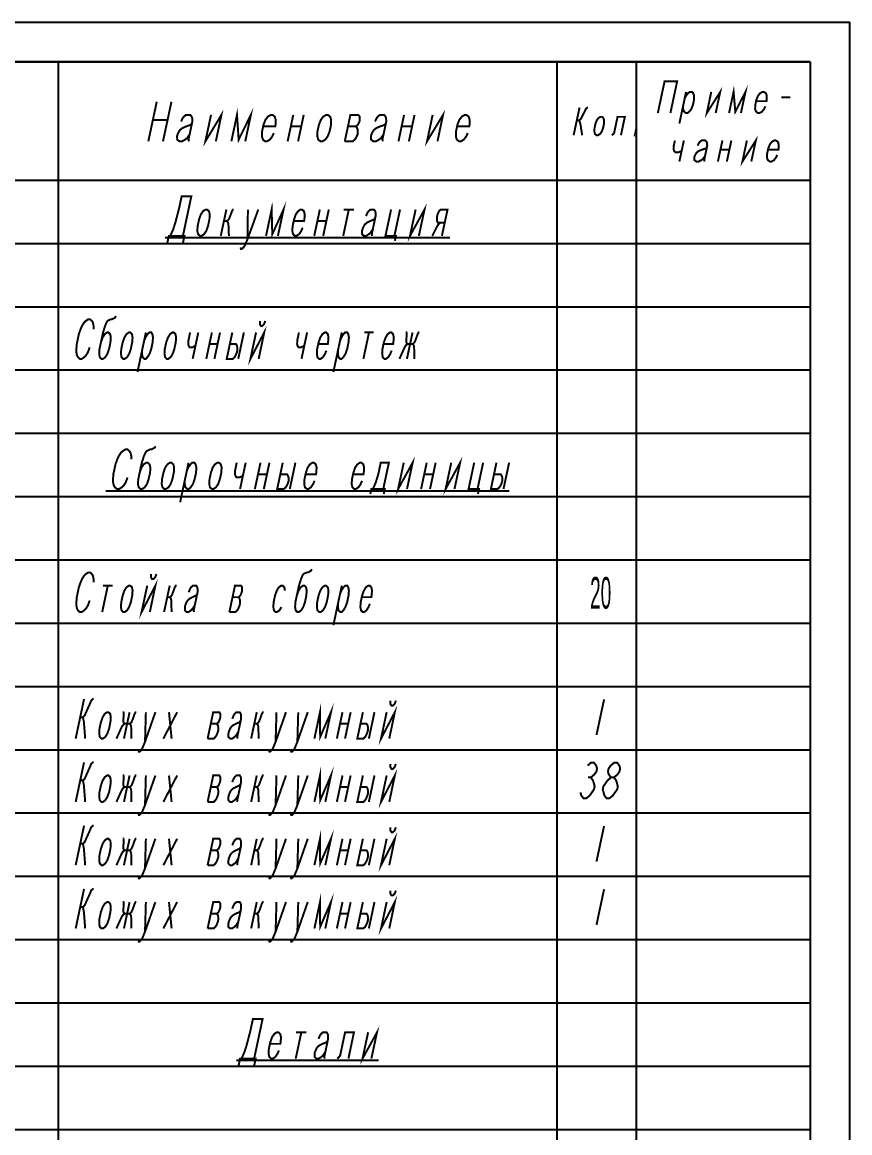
# Model space of a CAD drawing. Header units: millimetres. Extents: x 0 to 210, y 0 to 297.
# Drawn here: x 105.4 to 210, y 156.6 to 297 of the extents above; entities that cross this region are included whole.
import ezdxf

# ---------------------------------------------------------------- set-up
doc = ezdxf.new("R2010")
doc.units = ezdxf.units.MM
doc.header["$LTSCALE"] = 19.36
doc.layers.get('0').update_dxf_attribs({"linetype": 'CONTINUOUS'})
doc.styles.get("Standard").update_dxf_attribs({"font": 'txt', "width": 0.7})

msp = doc.modelspace()

# ---------------------------------------------------------------- linework, layer by layer
at = {"color": 7, "linetype": 'Continuous'}
for p, q in [((0, 297), (210, 297)), ((210, 0), (210, 297)), ((205, 292), (20, 292)), ((20, 292), (205, 292)), ((110, 292), (110, 53)), ((173, 292), (173, 53)), ((183, 292), (183, 53)), ((205, 292), (205, 53)), ((205, 292), (205, 5)), ((205, 277), (20, 277)), ((205, 277), (20, 277)), ((110, 277), (110, 45)), ((173, 277), (173, 45)), ((183, 277), (183, 45)), ((205, 277), (205, 45)), ((205, 269), (20, 269)), ((205, 269), (20, 269)), ((205, 261), (20, 261)), ((205, 261), (20, 261)), ((205, 253), (20, 253)), ((205, 253), (20, 253)), ((205, 245), (20, 245)), ((205, 245), (20, 245)), ((205, 237), (20, 237)), ((205, 237), (20, 237)), ((205, 229), (20, 229)), ((205, 229), (20, 229)), ((205, 221), (20, 221)), ((205, 221), (20, 221)), ((205, 213), (20, 213)), ((205, 213), (20, 213)), ((205, 205), (20, 205)), ((205, 205), (20, 205)), ((205, 197), (20, 197)), ((205, 197), (20, 197)), ((205, 189), (20, 189)), ((205, 189), (20, 189)), ((205, 181), (20, 181)), ((205, 181), (20, 181)), ((205, 173), (20, 173)), ((205, 173), (20, 173)), ((205, 165), (20, 165)), ((205, 165), (20, 165)), ((205, 157), (20, 157)), ((205, 157), (20, 157))]:
    msp.add_line(p, q, dxfattribs=at)
at = {"color": 2, "linetype": 'Continuous', "const_width": 0.25}
for points in [[(185.75, 285.52), (186.6, 289.52), (188.19, 289.52), (187.34, 285.52)], [(189.32, 288.19), (188.47, 284.19)], [(189.14, 287.36), (189.3, 287.69), (189.56, 288.02), (189.79, 288.19), (190.07, 288.19), (190.22, 288.02), (190.34, 287.69), (190.32, 287.19), (190.18, 286.52), (189.98, 286.02), (189.72, 285.69), (189.5, 285.52), (189.31, 285.52), (189.07, 285.69), (188.95, 286.02), (188.93, 286.36)], [(192.5, 288.19), (191.94, 285.52), (193.63, 288.19), (193.06, 285.52)], [(194.75, 285.52), (195.32, 288.19), (195.54, 285.69), (196.82, 288.19), (196.25, 285.52)], [(199.33, 286.36), (199.17, 286.02), (198.91, 285.69), (198.59, 285.52), (198.41, 285.52), (198.16, 285.69), (198.04, 286.02), (198.06, 286.52), (198.2, 287.19), (198.4, 287.69), (198.66, 288.02), (198.97, 288.19), (199.16, 288.19), (199.41, 288.02), (199.52, 287.69), (199.51, 287.19), (199.48, 287.02), (198.16, 287.02)], [(122.44, 286.94), (121.38, 281.94)], [(124.3, 286.94), (123.23, 281.94)], [(201.36, 287.52), (202.49, 287.52)], [(125.52, 284.44), (125.71, 284.86), (125.87, 285.07), (126.13, 285.28), (126.68, 285.28), (126.85, 285.07), (126.92, 284.86), (126.94, 284.44), (126.45, 282.15), (126.52, 281.94)], [(129.3, 285.28), (128.59, 281.94), (130.61, 285.28), (129.91, 281.94)], [(131.87, 281.94), (132.58, 285.28), (132.79, 282.15), (134.33, 285.28), (133.63, 281.94)], [(137.24, 282.99), (137.04, 282.57), (136.73, 282.15), (136.36, 281.94), (136.14, 281.94), (135.86, 282.15), (135.73, 282.57), (135.75, 283.19), (135.93, 284.03), (136.17, 284.65), (136.48, 285.07), (136.85, 285.28), (137.07, 285.28), (137.35, 285.07), (137.48, 284.65), (137.46, 284.03), (137.41, 283.82), (135.88, 283.82)], [(139.69, 285.28), (138.98, 281.94)], [(141.01, 285.28), (140.3, 281.94)], [(142.93, 284.03), (143.17, 284.65), (143.48, 285.07), (143.85, 285.28), (144.07, 285.28), (144.35, 285.07), (144.48, 284.65), (144.46, 284.03), (144.28, 283.19), (144.04, 282.57), (143.73, 282.15), (143.36, 281.94), (143.14, 281.94), (142.86, 282.15), (142.73, 282.57), (142.75, 283.19), (142.93, 284.03)], [(146.2, 281.94), (146.91, 285.28), (147.9, 285.28), (148.07, 285.07), (148.09, 284.65), (148.05, 284.44), (147.85, 284.03), (147.59, 283.82), (146.6, 283.82)], [(150.02, 284.44), (150.21, 284.86), (150.37, 285.07), (150.63, 285.28), (151.18, 285.28), (151.35, 285.07), (151.42, 284.86), (151.44, 284.44), (150.95, 282.15), (151.02, 281.94)], [(153.69, 285.28), (152.98, 281.94)], [(155.01, 285.28), (154.3, 281.94)], [(157.3, 285.28), (156.59, 281.94), (158.61, 285.28), (157.91, 281.94)], [(161.74, 282.99), (161.54, 282.57), (161.23, 282.15), (160.86, 281.94), (160.64, 281.94), (160.36, 282.15), (160.23, 282.57), (160.25, 283.19), (160.43, 284.03), (160.67, 284.65), (160.98, 285.07), (161.35, 285.28), (161.57, 285.28), (161.85, 285.07), (161.98, 284.65), (161.96, 284.03), (161.91, 283.82), (160.38, 283.82)], [(175.86, 286.21), (175.11, 282.71)], [(175.52, 284.61), (175.82, 284.61), (176.01, 284.75), (176.53, 285.77), (176.67, 286.07), (176.85, 286.21), (176.93, 286.21)], [(177.87, 284.17), (178.04, 284.61), (178.26, 284.9), (178.52, 285.04), (178.67, 285.04), (178.87, 284.9), (178.96, 284.61), (178.95, 284.17), (178.82, 283.59), (178.65, 283.15), (178.44, 282.86), (178.18, 282.71), (178.02, 282.71), (177.82, 282.86), (177.73, 283.15), (177.75, 283.59), (177.87, 284.17)], [(179.94, 282.71), (180.12, 282.86), (180.23, 283), (180.26, 283.15), (180.66, 285.04), (181.58, 285.04), (181.09, 282.71)], [(121.95, 284.65), (123.81, 284.65)], [(126.89, 284.24), (126.74, 284.03), (126.15, 283.82), (125.67, 283.61), (125.4, 283.4), (125.25, 283.19), (125.05, 282.78), (125.01, 282.57), (125.03, 282.15), (125.31, 281.94), (125.64, 281.94), (126.01, 282.15), (126.28, 282.36), (126.58, 282.78)], [(139.38, 283.82), (140.7, 283.82)], [(146.2, 281.94), (147.19, 281.94), (147.45, 282.15), (147.6, 282.36), (147.8, 282.78), (147.85, 282.99), (147.83, 283.4), (147.76, 283.61), (147.59, 283.82)], [(151.39, 284.24), (151.24, 284.03), (150.65, 283.82), (150.17, 283.61), (149.9, 283.4), (149.75, 283.19), (149.55, 282.78), (149.51, 282.57), (149.53, 282.15), (149.81, 281.94), (150.14, 281.94), (150.51, 282.15), (150.78, 282.36), (151.08, 282.78)], [(153.38, 283.82), (154.7, 283.82)], [(175.82, 284.61), (175.87, 284.46), (175.96, 284.17), (176.19, 282.71)], [(183, 282.71), (182.85, 282.71), (182.91, 283), (183, 282.71)], [(187.91, 282.05), (187.73, 281.22), (187.76, 280.89), (187.81, 280.72), (187.97, 280.55), (188.34, 280.55), (188.75, 280.72)], [(189.04, 282.05), (188.47, 279.39)], [(190.77, 281.39), (190.93, 281.72), (191.06, 281.89), (191.29, 282.05), (191.75, 282.05), (191.91, 281.89), (191.96, 281.72), (191.99, 281.39), (191.6, 279.55), (191.66, 279.39)], [(193.91, 282.05), (193.34, 279.39)], [(195.04, 282.05), (194.47, 279.39)], [(197, 282.05), (196.44, 279.39), (198.13, 282.05), (197.56, 279.39)], [(200.83, 280.22), (200.67, 279.89), (200.41, 279.55), (200.09, 279.39), (199.91, 279.39), (199.66, 279.55), (199.54, 279.89), (199.56, 280.39), (199.7, 281.05), (199.9, 281.55), (200.16, 281.89), (200.47, 282.05), (200.66, 282.05), (200.91, 281.89), (201.02, 281.55), (201.01, 281.05), (200.98, 280.89), (199.66, 280.89)], [(191.95, 281.22), (191.82, 281.05), (191.32, 280.89), (190.91, 280.72), (190.69, 280.55), (190.56, 280.39), (190.39, 280.05), (190.36, 279.89), (190.38, 279.55), (190.63, 279.39), (190.91, 279.39), (191.22, 279.55), (191.45, 279.72), (191.7, 280.05)], [(193.66, 280.89), (194.79, 280.89)], [(124.16, 269.99), (124.52, 270.82), (124.79, 271.65), (125.28, 273.53), (125.59, 274.99), (126.81, 274.99), (125.75, 269.99)], [(136.25, 269.99), (136.96, 273.32), (137.04, 270.2), (138.46, 273.32), (137.75, 269.99)], [(155.15, 273.32), (154.44, 269.99), (156.27, 273.32), (155.56, 269.99)], [(127.79, 272.07), (128.01, 272.7), (128.29, 273.11), (128.61, 273.32), (128.8, 273.32), (129.04, 273.11), (129.14, 272.7), (129.1, 272.07), (128.92, 271.24), (128.7, 270.61), (128.42, 270.2), (128.09, 269.99), (127.91, 269.99), (127.67, 270.2), (127.57, 270.61), (127.61, 271.24), (127.79, 272.07)], [(131.24, 273.32), (130.53, 269.99)], [(130.93, 271.86), (131.12, 271.86), (131.3, 271.86), (131.54, 272.07), (131.72, 272.49), (131.95, 273.11), (132.08, 273.32), (132.18, 273.32)], [(133.03, 268.53), (133.08, 268.32), (133.18, 268.32), (133.41, 268.53), (133.55, 268.74), (133.91, 269.57), (135.27, 273.32)], [(133.96, 273.32), (133.91, 269.57)], [(140.88, 271.03), (140.7, 270.61), (140.42, 270.2), (140.09, 269.99), (139.91, 269.99), (139.67, 270.2), (139.57, 270.61), (139.61, 271.24), (139.79, 272.07), (140.01, 272.7), (140.29, 273.11), (140.61, 273.32), (140.8, 273.32), (141.04, 273.11), (141.14, 272.7), (141.1, 272.07), (141.05, 271.86), (139.74, 271.86)], [(143.05, 273.32), (142.34, 269.99)], [(144.18, 273.32), (143.47, 269.99)], [(146.71, 273.32), (146, 269.99)], [(146.05, 273.32), (147.36, 273.32)], [(150.05, 272.28), (149.91, 272.07), (149.4, 271.86), (148.98, 271.65), (148.75, 271.45), (148.61, 271.24), (148.43, 270.82), (148.38, 270.61), (148.39, 270.2), (148.62, 269.99), (148.91, 269.99), (149.23, 270.2), (149.46, 270.4), (149.74, 270.82)], [(148.88, 272.49), (149.06, 272.9), (149.2, 273.11), (149.43, 273.32), (149.9, 273.32), (150.04, 273.11), (150.09, 272.9), (150.09, 272.49), (149.61, 270.2), (149.66, 269.99)], [(152.05, 273.32), (151.34, 269.99), (152.66, 269.99), (152.52, 269.36)], [(152.47, 269.99), (153.18, 273.32)], [(158.47, 269.99), (159.18, 273.32), (158.33, 273.32), (158.1, 273.11), (157.92, 272.7), (157.83, 272.28), (157.84, 271.86), (157.98, 271.65), (158.82, 271.65)], [(131.3, 271.86), (131.45, 271.65), (131.5, 271.45), (131.56, 269.99)], [(142.74, 271.86), (143.87, 271.86)], [(157.25, 269.99), (157.89, 271.24), (158.03, 271.45), (158.26, 271.65)], [(123.5, 269.76), (159.5, 269.76)], [(123.75, 268.95), (123.97, 269.99), (125.94, 269.99), (125.72, 268.95)], [(115.39, 256.53), (115.61, 257.15), (115.87, 257.57), (116.17, 257.78), (116.34, 257.78), (116.56, 257.57), (116.64, 257.15), (116.59, 256.53), (116.42, 255.69), (116.2, 255.07), (115.94, 254.65), (115.64, 254.44), (115.46, 254.44), (115.25, 254.65), (115.17, 255.07), (115.21, 255.69), (115.39, 256.53), (115.66, 257.78), (115.92, 258.61), (116.09, 259.03), (116.22, 259.24), (116.61, 259.44), (116.78, 259.44), (117.17, 259.65), (117.3, 259.86)], [(114.46, 258.19), (114.46, 258.61), (114.38, 259.03), (114.25, 259.24), (114.03, 259.44), (113.78, 259.44), (113.47, 259.24), (113.26, 259.03), (113, 258.61), (112.82, 258.19), (112.6, 257.57), (112.34, 256.32), (112.29, 255.69), (112.29, 255.28), (112.37, 254.86), (112.5, 254.65), (112.71, 254.44), (112.97, 254.44), (113.27, 254.65), (113.49, 254.86), (113.75, 255.28), (113.97, 255.9)], [(134.99, 257.78), (134.28, 254.44), (136.02, 257.78), (135.32, 254.44)], [(135.47, 259.24), (135.47, 258.82), (135.6, 258.61), (135.77, 258.61), (135.99, 258.82), (136.16, 259.24)], [(118.14, 256.53), (118.36, 257.15), (118.62, 257.57), (118.92, 257.78), (119.09, 257.78), (119.31, 257.57), (119.39, 257.15), (119.34, 256.53), (119.17, 255.69), (118.95, 255.07), (118.69, 254.65), (118.39, 254.44), (118.21, 254.44), (118, 254.65), (117.92, 255.07), (117.96, 255.69), (118.14, 256.53)], [(121.07, 257.78), (120.01, 252.78)], [(120.85, 256.74), (121.02, 257.15), (121.28, 257.57), (121.5, 257.78), (121.76, 257.78), (121.89, 257.57), (121.97, 257.15), (121.92, 256.53), (121.75, 255.69), (121.53, 255.07), (121.27, 254.65), (121.05, 254.44), (120.88, 254.44), (120.66, 254.65), (120.58, 255.07), (120.58, 255.49)], [(123.64, 256.53), (123.86, 257.15), (124.12, 257.57), (124.42, 257.78), (124.59, 257.78), (124.81, 257.57), (124.89, 257.15), (124.84, 256.53), (124.67, 255.69), (124.45, 255.07), (124.19, 254.65), (123.89, 254.44), (123.71, 254.44), (123.5, 254.65), (123.42, 255.07), (123.46, 255.69), (123.64, 256.53)], [(126.66, 257.78), (126.44, 256.74), (126.43, 256.32), (126.47, 256.11), (126.6, 255.9), (126.95, 255.9), (127.33, 256.11)], [(127.69, 257.78), (126.98, 254.44)], [(129.41, 257.78), (128.7, 254.44)], [(130.44, 257.78), (129.73, 254.44)], [(131.99, 257.78), (131.28, 254.44), (132.05, 254.44), (132.27, 254.65), (132.4, 254.86), (132.57, 255.28), (132.62, 255.49), (132.62, 255.9), (132.58, 256.11), (132.45, 256.32), (131.68, 256.32)], [(133.45, 257.78), (132.74, 254.44)], [(140.41, 257.78), (140.19, 256.74), (140.18, 256.32), (140.22, 256.11), (140.35, 255.9), (140.7, 255.9), (141.08, 256.11)], [(141.44, 257.78), (140.73, 254.44)], [(143.87, 255.49), (143.7, 255.07), (143.44, 254.65), (143.14, 254.44), (142.96, 254.44), (142.75, 254.65), (142.67, 255.07), (142.71, 255.69), (142.89, 256.53), (143.11, 257.15), (143.37, 257.57), (143.67, 257.78), (143.84, 257.78), (144.06, 257.57), (144.14, 257.15), (144.09, 256.53), (144.05, 256.32), (142.85, 256.32)], [(145.82, 257.78), (144.76, 252.78)], [(145.6, 256.74), (145.77, 257.15), (146.03, 257.57), (146.25, 257.78), (146.51, 257.78), (146.64, 257.57), (146.72, 257.15), (146.67, 256.53), (146.5, 255.69), (146.28, 255.07), (146.02, 254.65), (145.8, 254.44), (145.63, 254.44), (145.41, 254.65), (145.33, 255.07), (145.33, 255.49)], [(149.26, 257.78), (148.55, 254.44)], [(148.66, 257.78), (149.86, 257.78)], [(152.12, 255.49), (151.95, 255.07), (151.69, 254.65), (151.39, 254.44), (151.21, 254.44), (151, 254.65), (150.92, 255.07), (150.96, 255.69), (151.14, 256.53), (151.36, 257.15), (151.62, 257.57), (151.92, 257.78), (152.09, 257.78), (152.31, 257.57), (152.39, 257.15), (152.34, 256.53), (152.3, 256.32), (151.1, 256.32)], [(153.9, 257.78), (153.99, 257.78), (154.03, 257.57), (153.98, 256.94), (153.98, 256.53), (154.1, 256.32), (154.79, 256.32), (155.01, 256.53), (155.18, 256.94), (155.4, 257.57), (155.53, 257.78), (155.62, 257.78)], [(154.76, 257.78), (154.36, 255.9), (154.05, 254.44)], [(129.1, 256.32), (130.13, 256.32)], [(153.1, 254.44), (153.76, 255.9), (153.89, 256.11), (154.1, 256.32)], [(154.79, 256.32), (154.92, 256.11), (154.96, 255.9), (155, 254.44)], [(119.23, 241.74), (119.23, 242.15), (119.13, 242.57), (118.99, 242.78), (118.75, 242.99), (118.47, 242.99), (118.14, 242.78), (117.91, 242.57), (117.64, 242.15), (117.45, 241.74), (117.23, 241.11), (116.96, 239.86), (116.92, 239.24), (116.93, 238.82), (117.03, 238.4), (117.17, 238.2), (117.41, 237.99), (117.69, 237.99), (118.01, 238.2), (118.24, 238.4), (118.52, 238.82), (118.75, 239.45)], [(120.29, 240.07), (120.51, 240.7), (120.79, 241.11), (121.11, 241.32), (121.3, 241.32), (121.54, 241.11), (121.64, 240.7), (121.6, 240.07), (121.42, 239.24), (121.2, 238.61), (120.92, 238.2), (120.59, 237.99), (120.41, 237.99), (120.17, 238.2), (120.07, 238.61), (120.11, 239.24), (120.29, 240.07), (120.55, 241.32), (120.82, 242.15), (121.01, 242.57), (121.14, 242.78), (121.56, 242.99), (121.75, 242.99), (122.17, 243.2), (122.31, 243.4)], [(153.65, 241.32), (152.94, 237.99), (154.77, 241.32), (154.06, 237.99)], [(159.65, 241.32), (158.94, 237.99), (160.77, 241.32), (160.06, 237.99)], [(123.29, 240.07), (123.51, 240.7), (123.79, 241.11), (124.11, 241.32), (124.3, 241.32), (124.54, 241.11), (124.64, 240.7), (124.6, 240.07), (124.42, 239.24), (124.2, 238.61), (123.92, 238.2), (123.59, 237.99), (123.41, 237.99), (123.17, 238.2), (123.07, 238.61), (123.11, 239.24), (123.29, 240.07)], [(126.46, 241.32), (125.4, 236.32)], [(126.24, 240.28), (126.42, 240.7), (126.7, 241.11), (126.93, 241.32), (127.21, 241.32), (127.35, 241.11), (127.45, 240.7), (127.41, 240.07), (127.23, 239.24), (127.01, 238.61), (126.73, 238.2), (126.5, 237.99), (126.31, 237.99), (126.08, 238.2), (125.98, 238.61), (125.97, 239.03)], [(129.29, 240.07), (129.51, 240.7), (129.79, 241.11), (130.11, 241.32), (130.3, 241.32), (130.54, 241.11), (130.64, 240.7), (130.6, 240.07), (130.42, 239.24), (130.2, 238.61), (129.92, 238.2), (129.59, 237.99), (129.41, 237.99), (129.17, 238.2), (129.07, 238.61), (129.11, 239.24), (129.29, 240.07)], [(132.55, 241.32), (132.33, 240.28), (132.34, 239.86), (132.39, 239.65), (132.53, 239.45), (132.9, 239.45), (133.32, 239.65)], [(133.68, 241.32), (132.97, 237.99)], [(135.55, 241.32), (134.84, 237.99)], [(136.68, 241.32), (135.97, 237.99)], [(138.36, 241.32), (137.66, 237.99), (138.5, 237.99), (138.73, 238.2), (138.87, 238.4), (139.05, 238.82), (139.1, 239.03), (139.09, 239.45), (139.04, 239.65), (138.9, 239.86), (138.05, 239.86)], [(139.96, 241.32), (139.25, 237.99)], [(142.38, 239.03), (142.2, 238.61), (141.92, 238.2), (141.59, 237.99), (141.41, 237.99), (141.17, 238.2), (141.07, 238.61), (141.11, 239.24), (141.29, 240.07), (141.51, 240.7), (141.79, 241.11), (142.11, 241.32), (142.3, 241.32), (142.54, 241.11), (142.64, 240.7), (142.6, 240.07), (142.55, 239.86), (141.24, 239.86)], [(148.38, 239.03), (148.2, 238.61), (147.92, 238.2), (147.59, 237.99), (147.41, 237.99), (147.17, 238.2), (147.07, 238.61), (147.11, 239.24), (147.29, 240.07), (147.51, 240.7), (147.79, 241.11), (148.11, 241.32), (148.3, 241.32), (148.54, 241.11), (148.64, 240.7), (148.6, 240.07), (148.55, 239.86), (147.24, 239.86)], [(149.75, 237.99), (149.93, 238.4), (150.11, 238.82), (150.43, 239.86), (150.74, 241.32), (151.77, 241.32), (151.06, 237.99)], [(156.55, 241.32), (155.84, 237.99)], [(157.68, 241.32), (156.97, 237.99)], [(162.55, 241.32), (161.84, 237.99), (163.16, 237.99), (163.02, 237.36)], [(162.97, 237.99), (163.68, 241.32)], [(165.36, 241.32), (164.66, 237.99), (165.5, 237.99), (165.73, 238.2), (165.87, 238.4), (166.05, 238.82), (166.1, 239.03), (166.09, 239.45), (166.04, 239.65), (165.9, 239.86), (165.05, 239.86)], [(166.96, 241.32), (166.25, 237.99)], [(135.24, 239.86), (136.37, 239.86)], [(156.24, 239.86), (157.37, 239.86)], [(116, 237.76), (167, 237.76)], [(149.43, 237.36), (149.56, 237.99), (151.25, 237.99), (151.12, 237.36)], [(114.46, 226.19), (114.46, 226.61), (114.38, 227.03), (114.25, 227.24), (114.03, 227.44), (113.78, 227.44), (113.47, 227.24), (113.26, 227.03), (113, 226.61), (112.82, 226.19), (112.6, 225.57), (112.34, 224.32), (112.29, 223.69), (112.29, 223.28), (112.37, 222.86), (112.5, 222.65), (112.71, 222.44), (112.97, 222.44), (113.27, 222.65), (113.49, 222.86), (113.75, 223.28), (113.97, 223.9)], [(140.14, 224.53), (140.36, 225.15), (140.62, 225.57), (140.92, 225.78), (141.09, 225.78), (141.31, 225.57), (141.39, 225.15), (141.34, 224.53), (141.17, 223.69), (140.95, 223.07), (140.69, 222.65), (140.39, 222.44), (140.21, 222.44), (140, 222.65), (139.92, 223.07), (139.96, 223.69), (140.14, 224.53), (140.41, 225.78), (140.67, 226.61), (140.84, 227.03), (140.97, 227.24), (141.36, 227.44), (141.53, 227.44), (141.92, 227.65), (142.05, 227.86)], [(121.24, 225.78), (120.53, 222.44), (122.27, 225.78), (121.57, 222.44)], [(121.72, 227.24), (121.72, 226.82), (121.85, 226.61), (122.02, 226.61), (122.24, 226.82), (122.41, 227.24)], [(116.26, 225.78), (115.55, 222.44)], [(115.66, 225.78), (116.86, 225.78)], [(118.14, 224.53), (118.36, 225.15), (118.62, 225.57), (118.92, 225.78), (119.09, 225.78), (119.31, 225.57), (119.39, 225.15), (119.34, 224.53), (119.17, 223.69), (118.95, 223.07), (118.69, 222.65), (118.39, 222.44), (118.21, 222.44), (118, 222.65), (117.92, 223.07), (117.96, 223.69), (118.14, 224.53)], [(124.08, 225.78), (123.37, 222.44)], [(123.77, 224.32), (123.94, 224.32), (124.11, 224.32), (124.33, 224.53), (124.5, 224.94), (124.72, 225.57), (124.85, 225.78), (124.94, 225.78)], [(127.55, 224.74), (127.42, 224.53), (126.95, 224.32), (126.56, 224.11), (126.34, 223.9), (126.21, 223.69), (126.04, 223.28), (126, 223.07), (125.99, 222.65), (126.21, 222.44), (126.46, 222.44), (126.77, 222.65), (126.98, 222.86), (127.24, 223.28)], [(126.48, 224.94), (126.65, 225.36), (126.78, 225.57), (127, 225.78), (127.43, 225.78), (127.56, 225.57), (127.6, 225.36), (127.6, 224.94), (127.11, 222.65), (127.15, 222.44)], [(131.62, 222.44), (132.33, 225.78), (133.1, 225.78), (133.23, 225.57), (133.23, 225.15), (133.18, 224.94), (133.01, 224.53), (132.79, 224.32), (132.02, 224.32)], [(138.64, 225.15), (138.56, 225.57), (138.34, 225.78), (138.17, 225.78), (137.87, 225.57), (137.61, 225.15), (137.39, 224.53), (137.21, 223.69), (137.17, 223.07), (137.25, 222.65), (137.46, 222.44), (137.64, 222.44), (137.94, 222.65), (138.2, 223.07)], [(142.89, 224.53), (143.11, 225.15), (143.37, 225.57), (143.67, 225.78), (143.84, 225.78), (144.06, 225.57), (144.14, 225.15), (144.09, 224.53), (143.92, 223.69), (143.7, 223.07), (143.44, 222.65), (143.14, 222.44), (142.96, 222.44), (142.75, 222.65), (142.67, 223.07), (142.71, 223.69), (142.89, 224.53)], [(145.82, 225.78), (144.76, 220.78)], [(145.6, 224.74), (145.77, 225.15), (146.03, 225.57), (146.25, 225.78), (146.51, 225.78), (146.64, 225.57), (146.72, 225.15), (146.67, 224.53), (146.5, 223.69), (146.28, 223.07), (146.02, 222.65), (145.8, 222.44), (145.63, 222.44), (145.41, 222.65), (145.33, 223.07), (145.33, 223.49)], [(149.37, 223.49), (149.2, 223.07), (148.94, 222.65), (148.64, 222.44), (148.46, 222.44), (148.25, 222.65), (148.17, 223.07), (148.21, 223.69), (148.39, 224.53), (148.61, 225.15), (148.87, 225.57), (149.17, 225.78), (149.34, 225.78), (149.56, 225.57), (149.64, 225.15), (149.59, 224.53), (149.55, 224.32), (148.35, 224.32)], [(124.11, 224.32), (124.24, 224.11), (124.28, 223.9), (124.32, 222.44)], [(131.62, 222.44), (132.39, 222.44), (132.61, 222.65), (132.74, 222.86), (132.91, 223.28), (132.96, 223.49), (132.96, 223.9), (132.92, 224.11), (132.79, 224.32)], [(113.26, 211.44), (112.2, 206.44)], [(112.77, 209.15), (113.12, 209.15), (113.33, 209.36), (113.99, 210.82), (114.16, 211.24), (114.38, 211.44), (114.46, 211.44)], [(142.36, 206.44), (143.07, 209.78), (143.09, 206.65), (144.45, 209.78), (143.74, 206.44)], [(151.49, 209.78), (150.78, 206.44), (152.52, 209.78), (151.82, 206.44)], [(151.97, 211.24), (151.97, 210.82), (152.1, 210.61), (152.27, 210.61), (152.49, 210.82), (152.66, 211.24)], [(178.96, 211.4), (178, 206.9)], [(113.12, 209.15), (113.16, 208.94), (113.24, 208.53), (113.4, 206.44)], [(115.39, 208.53), (115.61, 209.15), (115.87, 209.57), (116.17, 209.78), (116.34, 209.78), (116.56, 209.57), (116.64, 209.15), (116.59, 208.53), (116.42, 207.69), (116.2, 207.07), (115.94, 206.65), (115.64, 206.44), (115.46, 206.44), (115.25, 206.65), (115.17, 207.07), (115.21, 207.69), (115.39, 208.53)], [(118.15, 209.78), (118.24, 209.78), (118.28, 209.57), (118.23, 208.94), (118.23, 208.53), (118.35, 208.32), (119.04, 208.32), (119.26, 208.53), (119.43, 208.94), (119.65, 209.57), (119.78, 209.78), (119.87, 209.78)], [(119.01, 209.78), (118.61, 207.9), (118.3, 206.44)], [(120.14, 204.99), (120.18, 204.78), (120.27, 204.78), (120.48, 204.99), (120.61, 205.19), (120.96, 206.03), (122.27, 209.78)], [(121.07, 209.78), (120.96, 206.03)], [(123.28, 206.44), (125.02, 209.78)], [(123.99, 209.78), (124.32, 206.44)], [(128.87, 206.44), (129.58, 209.78), (130.35, 209.78), (130.48, 209.57), (130.48, 209.15), (130.43, 208.94), (130.26, 208.53), (130.04, 208.32), (129.27, 208.32)], [(131.98, 208.94), (132.15, 209.36), (132.28, 209.57), (132.5, 209.78), (132.93, 209.78), (133.06, 209.57), (133.1, 209.36), (133.1, 208.94), (132.61, 206.65), (132.65, 206.44)], [(135.08, 209.78), (134.37, 206.44)], [(134.77, 208.32), (134.94, 208.32), (135.11, 208.32), (135.33, 208.53), (135.5, 208.94), (135.72, 209.57), (135.85, 209.78), (135.94, 209.78)], [(136.64, 204.99), (136.68, 204.78), (136.77, 204.78), (136.98, 204.99), (137.11, 205.19), (137.46, 206.03), (138.77, 209.78)], [(137.57, 209.78), (137.46, 206.03)], [(139.39, 204.99), (139.43, 204.78), (139.52, 204.78), (139.73, 204.99), (139.86, 205.19), (140.21, 206.03), (141.52, 209.78)], [(140.32, 209.78), (140.21, 206.03)], [(145.91, 209.78), (145.2, 206.44)], [(146.94, 209.78), (146.23, 206.44)], [(148.49, 209.78), (147.78, 206.44), (148.55, 206.44), (148.77, 206.65), (148.9, 206.86), (149.07, 207.28), (149.12, 207.49), (149.12, 207.9), (149.08, 208.11), (148.95, 208.32), (148.18, 208.32)], [(149.95, 209.78), (149.24, 206.44)], [(117.35, 206.44), (118.01, 207.9), (118.14, 208.11), (118.35, 208.32)], [(119.04, 208.32), (119.17, 208.11), (119.21, 207.9), (119.25, 206.44)], [(128.87, 206.44), (129.64, 206.44), (129.86, 206.65), (129.99, 206.86), (130.16, 207.28), (130.21, 207.49), (130.21, 207.9), (130.17, 208.11), (130.04, 208.32)], [(133.05, 208.74), (132.92, 208.53), (132.45, 208.32), (132.06, 208.11), (131.84, 207.9), (131.71, 207.69), (131.54, 207.28), (131.5, 207.07), (131.49, 206.65), (131.71, 206.44), (131.96, 206.44), (132.27, 206.65), (132.48, 206.86), (132.74, 207.28)], [(135.11, 208.32), (135.24, 208.11), (135.28, 207.9), (135.32, 206.44)], [(145.6, 208.32), (146.63, 208.32)], [(113.26, 203.44), (112.2, 198.44)], [(112.77, 201.15), (113.12, 201.15), (113.33, 201.36), (113.99, 202.82), (114.16, 203.24), (114.38, 203.44), (114.46, 203.44)], [(142.36, 198.44), (143.07, 201.78), (143.09, 198.65), (144.45, 201.78), (143.74, 198.44)], [(151.49, 201.78), (150.78, 198.44), (152.52, 201.78), (151.82, 198.44)], [(151.97, 203.24), (151.97, 202.82), (152.1, 202.61), (152.27, 202.61), (152.49, 202.82), (152.66, 203.24)], [(176.87, 203.03), (177.31, 203.4), (177.68, 203.4), (177.96, 203.03), (178.07, 202.65), (177.99, 202.28), (177.72, 201.9), (177.28, 201.53), (177.56, 201.15), (177.67, 200.78), (177.77, 200.4), (177.69, 200.03), (177.43, 199.65), (177.17, 199.27), (176.72, 198.9), (176.35, 198.9), (176.07, 199.27), (175.97, 199.65)], [(179.84, 201.53), (179.55, 201.9), (179.45, 202.28), (179.53, 202.65), (179.79, 203.03), (180.24, 203.4), (180.6, 203.4), (180.89, 203.03), (180.99, 202.65), (180.91, 202.28), (180.65, 201.9), (180.2, 201.53)], [(113.12, 201.15), (113.16, 200.94), (113.24, 200.53), (113.4, 198.44)], [(115.39, 200.53), (115.61, 201.15), (115.87, 201.57), (116.17, 201.78), (116.34, 201.78), (116.56, 201.57), (116.64, 201.15), (116.59, 200.53), (116.42, 199.69), (116.2, 199.07), (115.94, 198.65), (115.64, 198.44), (115.46, 198.44), (115.25, 198.65), (115.17, 199.07), (115.21, 199.69), (115.39, 200.53)], [(118.15, 201.78), (118.24, 201.78), (118.28, 201.57), (118.23, 200.94), (118.23, 200.53), (118.35, 200.32), (119.04, 200.32), (119.26, 200.53), (119.43, 200.94), (119.65, 201.57), (119.78, 201.78), (119.87, 201.78)], [(119.01, 201.78), (118.61, 199.9), (118.3, 198.44)], [(120.14, 196.99), (120.18, 196.78), (120.27, 196.78), (120.48, 196.99), (120.61, 197.19), (120.96, 198.03), (122.27, 201.78)], [(121.07, 201.78), (120.96, 198.03)], [(123.28, 198.44), (125.02, 201.78)], [(123.99, 201.78), (124.32, 198.44)], [(128.87, 198.44), (129.58, 201.78), (130.35, 201.78), (130.48, 201.57), (130.48, 201.15), (130.43, 200.94), (130.26, 200.53), (130.04, 200.32), (129.27, 200.32)], [(133.05, 200.74), (132.92, 200.53), (132.45, 200.32), (132.06, 200.11), (131.84, 199.9), (131.71, 199.69), (131.54, 199.28), (131.5, 199.07), (131.49, 198.65), (131.71, 198.44), (131.96, 198.44), (132.27, 198.65), (132.48, 198.86), (132.74, 199.28)], [(131.98, 200.94), (132.15, 201.36), (132.28, 201.57), (132.5, 201.78), (132.93, 201.78), (133.06, 201.57), (133.1, 201.36), (133.1, 200.94), (132.61, 198.65), (132.65, 198.44)], [(135.08, 201.78), (134.37, 198.44)], [(134.77, 200.32), (134.94, 200.32), (135.11, 200.32), (135.33, 200.53), (135.5, 200.94), (135.72, 201.57), (135.85, 201.78), (135.94, 201.78)], [(136.64, 196.99), (136.68, 196.78), (136.77, 196.78), (136.98, 196.99), (137.11, 197.19), (137.46, 198.03), (138.77, 201.78)], [(137.57, 201.78), (137.46, 198.03)], [(139.39, 196.99), (139.43, 196.78), (139.52, 196.78), (139.73, 196.99), (139.86, 197.19), (140.21, 198.03), (141.52, 201.78)], [(140.32, 201.78), (140.21, 198.03)], [(145.91, 201.78), (145.2, 198.44)], [(146.94, 201.78), (146.23, 198.44)], [(148.49, 201.78), (147.78, 198.44), (148.55, 198.44), (148.77, 198.65), (148.9, 198.86), (149.07, 199.28), (149.12, 199.49), (149.12, 199.9), (149.08, 200.11), (148.95, 200.32), (148.18, 200.32)], [(149.95, 201.78), (149.24, 198.44)], [(176.91, 201.53), (177.28, 201.53)], [(179.28, 198.9), (178.99, 199.27), (178.89, 199.65), (178.79, 200.03), (178.87, 200.4), (179.13, 200.78), (179.39, 201.15), (179.84, 201.53), (180.2, 201.53), (180.49, 201.15), (180.59, 200.78), (180.7, 200.4), (180.62, 200.03), (180.35, 199.65), (180.09, 199.27), (179.65, 198.9), (179.28, 198.9)], [(117.35, 198.44), (118.01, 199.9), (118.14, 200.11), (118.35, 200.32)], [(119.04, 200.32), (119.17, 200.11), (119.21, 199.9), (119.25, 198.44)], [(128.87, 198.44), (129.64, 198.44), (129.86, 198.65), (129.99, 198.86), (130.16, 199.28), (130.21, 199.49), (130.21, 199.9), (130.17, 200.11), (130.04, 200.32)], [(135.11, 200.32), (135.24, 200.11), (135.28, 199.9), (135.32, 198.44)], [(145.6, 200.32), (146.63, 200.32)], [(113.26, 195.44), (112.2, 190.44)], [(112.77, 193.15), (113.12, 193.15), (113.33, 193.36), (113.99, 194.82), (114.16, 195.24), (114.38, 195.44), (114.46, 195.44)], [(151.97, 195.24), (151.97, 194.82), (152.1, 194.61), (152.27, 194.61), (152.49, 194.82), (152.66, 195.24)], [(178.96, 195.4), (178, 190.9)], [(115.39, 192.53), (115.61, 193.15), (115.87, 193.57), (116.17, 193.78), (116.34, 193.78), (116.56, 193.57), (116.64, 193.15), (116.59, 192.53), (116.42, 191.69), (116.2, 191.07), (115.94, 190.65), (115.64, 190.44), (115.46, 190.44), (115.25, 190.65), (115.17, 191.07), (115.21, 191.69), (115.39, 192.53)], [(118.15, 193.78), (118.24, 193.78), (118.28, 193.57), (118.23, 192.94), (118.23, 192.53), (118.35, 192.32), (119.04, 192.32), (119.26, 192.53), (119.43, 192.94), (119.65, 193.57), (119.78, 193.78), (119.87, 193.78)], [(119.01, 193.78), (118.61, 191.9), (118.3, 190.44)], [(120.14, 188.99), (120.18, 188.78), (120.27, 188.78), (120.48, 188.99), (120.61, 189.19), (120.96, 190.03), (122.27, 193.78)], [(121.07, 193.78), (120.96, 190.03)], [(123.28, 190.44), (125.02, 193.78)], [(123.99, 193.78), (124.32, 190.44)], [(128.87, 190.44), (129.58, 193.78), (130.35, 193.78), (130.48, 193.57), (130.48, 193.15), (130.43, 192.94), (130.26, 192.53), (130.04, 192.32), (129.27, 192.32)], [(131.98, 192.94), (132.15, 193.36), (132.28, 193.57), (132.5, 193.78), (132.93, 193.78), (133.06, 193.57), (133.1, 193.36), (133.1, 192.94), (132.61, 190.65), (132.65, 190.44)], [(135.08, 193.78), (134.37, 190.44)], [(134.77, 192.32), (134.94, 192.32), (135.11, 192.32), (135.33, 192.53), (135.5, 192.94), (135.72, 193.57), (135.85, 193.78), (135.94, 193.78)], [(136.64, 188.99), (136.68, 188.78), (136.77, 188.78), (136.98, 188.99), (137.11, 189.19), (137.46, 190.03), (138.77, 193.78)], [(137.57, 193.78), (137.46, 190.03)], [(139.39, 188.99), (139.43, 188.78), (139.52, 188.78), (139.73, 188.99), (139.86, 189.19), (140.21, 190.03), (141.52, 193.78)], [(140.32, 193.78), (140.21, 190.03)], [(142.36, 190.44), (143.07, 193.78), (143.09, 190.65), (144.45, 193.78), (143.74, 190.44)], [(145.91, 193.78), (145.2, 190.44)], [(146.94, 193.78), (146.23, 190.44)], [(148.49, 193.78), (147.78, 190.44), (148.55, 190.44), (148.77, 190.65), (148.9, 190.86), (149.07, 191.28), (149.12, 191.49), (149.12, 191.9), (149.08, 192.11), (148.95, 192.32), (148.18, 192.32)], [(149.95, 193.78), (149.24, 190.44)], [(151.49, 193.78), (150.78, 190.44), (152.52, 193.78), (151.82, 190.44)], [(113.12, 193.15), (113.16, 192.94), (113.24, 192.53), (113.4, 190.44)], [(117.35, 190.44), (118.01, 191.9), (118.14, 192.11), (118.35, 192.32)], [(119.04, 192.32), (119.17, 192.11), (119.21, 191.9), (119.25, 190.44)], [(128.87, 190.44), (129.64, 190.44), (129.86, 190.65), (129.99, 190.86), (130.16, 191.28), (130.21, 191.49), (130.21, 191.9), (130.17, 192.11), (130.04, 192.32)], [(133.05, 192.74), (132.92, 192.53), (132.45, 192.32), (132.06, 192.11), (131.84, 191.9), (131.71, 191.69), (131.54, 191.28), (131.5, 191.07), (131.49, 190.65), (131.71, 190.44), (131.96, 190.44), (132.27, 190.65), (132.48, 190.86), (132.74, 191.28)], [(135.11, 192.32), (135.24, 192.11), (135.28, 191.9), (135.32, 190.44)], [(145.6, 192.32), (146.63, 192.32)], [(113.26, 187.44), (112.2, 182.44)], [(112.77, 185.15), (113.12, 185.15), (113.33, 185.36), (113.99, 186.82), (114.16, 187.24), (114.38, 187.44), (114.46, 187.44)], [(142.36, 182.44), (143.07, 185.78), (143.09, 182.65), (144.45, 185.78), (143.74, 182.44)], [(151.97, 187.24), (151.97, 186.82), (152.1, 186.61), (152.27, 186.61), (152.49, 186.82), (152.66, 187.24)], [(178.96, 187.4), (178, 182.9)], [(115.39, 184.53), (115.61, 185.15), (115.87, 185.57), (116.17, 185.78), (116.34, 185.78), (116.56, 185.57), (116.64, 185.15), (116.59, 184.53), (116.42, 183.69), (116.2, 183.07), (115.94, 182.65), (115.64, 182.44), (115.46, 182.44), (115.25, 182.65), (115.17, 183.07), (115.21, 183.69), (115.39, 184.53)], [(118.15, 185.78), (118.24, 185.78), (118.28, 185.57), (118.23, 184.94), (118.23, 184.53), (118.35, 184.32), (119.04, 184.32), (119.26, 184.53), (119.43, 184.94), (119.65, 185.57), (119.78, 185.78), (119.87, 185.78)], [(119.01, 185.78), (118.61, 183.9), (118.3, 182.44)], [(120.14, 180.99), (120.18, 180.78), (120.27, 180.78), (120.48, 180.99), (120.61, 181.19), (120.96, 182.03), (122.27, 185.78)], [(121.07, 185.78), (120.96, 182.03)], [(123.28, 182.44), (125.02, 185.78)], [(123.99, 185.78), (124.32, 182.44)], [(128.87, 182.44), (129.58, 185.78), (130.35, 185.78), (130.48, 185.57), (130.48, 185.15), (130.43, 184.94), (130.26, 184.53), (130.04, 184.32), (129.27, 184.32)], [(131.98, 184.94), (132.15, 185.36), (132.28, 185.57), (132.5, 185.78), (132.93, 185.78), (133.06, 185.57), (133.1, 185.36), (133.1, 184.94), (132.61, 182.65), (132.65, 182.44)], [(135.08, 185.78), (134.37, 182.44)], [(134.77, 184.32), (134.94, 184.32), (135.11, 184.32), (135.33, 184.53), (135.5, 184.94), (135.72, 185.57), (135.85, 185.78), (135.94, 185.78)], [(136.64, 180.99), (136.68, 180.78), (136.77, 180.78), (136.98, 180.99), (137.11, 181.19), (137.46, 182.03), (138.77, 185.78)], [(137.57, 185.78), (137.46, 182.03)], [(139.39, 180.99), (139.43, 180.78), (139.52, 180.78), (139.73, 180.99), (139.86, 181.19), (140.21, 182.03), (141.52, 185.78)], [(140.32, 185.78), (140.21, 182.03)], [(145.91, 185.78), (145.2, 182.44)], [(146.94, 185.78), (146.23, 182.44)], [(148.49, 185.78), (147.78, 182.44), (148.55, 182.44), (148.77, 182.65), (148.9, 182.86), (149.07, 183.28), (149.12, 183.49), (149.12, 183.9), (149.08, 184.11), (148.95, 184.32), (148.18, 184.32)], [(149.95, 185.78), (149.24, 182.44)], [(151.49, 185.78), (150.78, 182.44), (152.52, 185.78), (151.82, 182.44)], [(113.12, 185.15), (113.16, 184.94), (113.24, 184.53), (113.4, 182.44)], [(117.35, 182.44), (118.01, 183.9), (118.14, 184.11), (118.35, 184.32)], [(119.04, 184.32), (119.17, 184.11), (119.21, 183.9), (119.25, 182.44)], [(128.87, 182.44), (129.64, 182.44), (129.86, 182.65), (129.99, 182.86), (130.16, 183.28), (130.21, 183.49), (130.21, 183.9), (130.17, 184.11), (130.04, 184.32)], [(133.05, 184.74), (132.92, 184.53), (132.45, 184.32), (132.06, 184.11), (131.84, 183.9), (131.71, 183.69), (131.54, 183.28), (131.5, 183.07), (131.49, 182.65), (131.71, 182.44), (131.96, 182.44), (132.27, 182.65), (132.48, 182.86), (132.74, 183.28)], [(135.11, 184.32), (135.24, 184.11), (135.28, 183.9), (135.32, 182.44)], [(145.6, 184.32), (146.63, 184.32)], [(133.16, 165.99), (133.52, 166.82), (133.79, 167.65), (134.28, 169.53), (134.59, 170.99), (135.81, 170.99), (134.75, 165.99)], [(149.15, 169.32), (148.44, 165.99), (150.27, 169.32), (149.56, 165.99)], [(137.88, 167.03), (137.7, 166.61), (137.42, 166.2), (137.09, 165.99), (136.91, 165.99), (136.67, 166.2), (136.57, 166.61), (136.61, 167.24), (136.79, 168.07), (137.01, 168.7), (137.29, 169.11), (137.61, 169.32), (137.8, 169.32), (138.04, 169.11), (138.14, 168.7), (138.1, 168.07), (138.05, 167.86), (136.74, 167.86)], [(140.71, 169.32), (140, 165.99)], [(140.05, 169.32), (141.36, 169.32)], [(142.88, 168.49), (143.06, 168.9), (143.2, 169.11), (143.43, 169.32), (143.9, 169.32), (144.04, 169.11), (144.09, 168.9), (144.09, 168.49), (143.61, 166.2), (143.66, 165.99)], [(145.25, 165.99), (145.48, 166.2), (145.62, 166.4), (145.66, 166.61), (146.24, 169.32), (147.36, 169.32), (146.66, 165.99)], [(144.05, 168.28), (143.91, 168.07), (143.4, 167.86), (142.98, 167.65), (142.75, 167.45), (142.61, 167.24), (142.43, 166.82), (142.38, 166.61), (142.39, 166.2), (142.63, 165.99), (142.91, 165.99), (143.23, 166.2), (143.46, 166.4), (143.74, 166.82)], [(132.5, 165.76), (150.5, 165.76)], [(132.75, 164.95), (132.97, 165.99), (134.94, 165.99), (134.72, 164.95)]]:
    msp.add_lwpolyline(points, dxfattribs=at)

# ---------------------------------------------------------------- texts
at = {"insert": (177.19, 226.87), "char_height": 4, "width": 3.6324, "attachment_point": 1}
msp.add_mtext('{\\W0.45;20}', dxfattribs=at)

doc.saveas('drawing.dxf')
